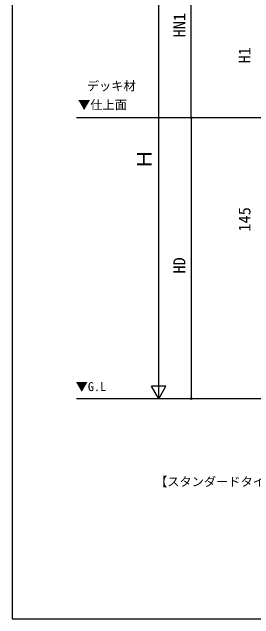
# Model space of a CAD drawing. Units: millimetres, scale not verified. Extents: x -875 to 875, y -1304 to 1297.
# Drawn here: x -875 to -578, y -1304 to -560 of the extents above; entities that cross this region are included whole.
import ezdxf
from ezdxf.enums import TextEntityAlignment as Align

# ---------------------------------------------------------------- set-up
doc = ezdxf.new("R2010")
doc.units = ezdxf.units.MM
doc.header["$LTSCALE"] = 8
for name, color, linetype in [('0-1_USER1', 3, 'Continuous'), ('0-3_YKK_12', 2, 'Continuous'), ('0-5_YKK_D', 6, 'Continuous'), ('0-6_YKK_ZWAK', 7, 'Continuous'), ('0-7_YSS_K', 3, 'Continuous')]:
    doc.layers.add(name, color=color, linetype=linetype)
doc.styles.add('ＭＳ ゴシック', font='')
doc.styles.get('ＭＳ ゴシック').set_extended_font_data('MS Gothic')

msp = doc.modelspace()

# ---------------------------------------------------------------- linework, layer by layer
at = {"layer": '0-3_YKK_12'}
msp.add_line((-268.03, -689.7), (-795.78, -689.7), dxfattribs=at)
at = {"layer": '0-5_YKK_D'}
for p, q in [((-655, -689.7), (-655, -444.2)), ((-695, -1016.7), (-695, -461.7)), ((-652.481, -689.7), (-656, -689.7)), ((-652.481, -689.7), (-656, -689.7)), ((-655, -689.7), (-655, -1034.2)), ((-695, -1034.2), (-695, -1003.889)), ((-695, -1034.2), (-703.75, -1019.045)), ((-686.25, -1019.045), (-703.75, -1019.045)), ((-695, -1034.2), (-686.25, -1019.045)), ((-483.5, -1034.2), (-696, -1034.2)), ((-483.5, -1034.2), (-656, -1034.2))]:
    msp.add_line(p, q, dxfattribs=at)
for centre in [(-655, -689.7), (-655, -689.7), (-655, -1034.2)]:
    msp.add_circle(centre, 1.075, dxfattribs=at)
at = {"layer": '0-6_YKK_ZWAK'}
msp.add_line((-875, 1245.8), (-875, -1304.2), dxfattribs=at)
msp.add_lwpolyline([(-875, -1304.2), (875, -1304.2), (875, 1245.8)], dxfattribs=at)
at = {"layer": '0-7_YSS_K'}
msp.add_line((-59.263, -1034.2), (-795.78, -1034.2), dxfattribs=at)

# ---------------------------------------------------------------- texts
at = {"layer": '0-1_USER1', "style": 'ＭＳ ゴシック'}
for s, p in [('デッキ材', (-783.278, -659.524)), ('▼仕上面', (-794.045, -682.672)), ('▼G.L', (-797.045, -1028.2)), ('【スタンダードタイプ】', (-699.557, -1144.78))]:
    msp.add_text(s, height=11, dxfattribs=at).set_placement(p, align=Align.BOTTOM_LEFT)
at = {"layer": '0-5_YKK_D', "style": 'ＭＳ ゴシック'}
for s, height, p in [('HN1', 14.66, (-658, -591.155)), ('H1', 14.66, (-578, -623.086)), ('Ｈ', 18.33, (-698, -753.12)), ('145', 14.66, (-578, -829.314)), ('HD', 14.66, (-658, -880.814))]:
    msp.add_text(s, height=height, rotation=90, dxfattribs=at).set_placement(p, align=Align.BOTTOM_LEFT)

doc.saveas('drawing.dxf')
